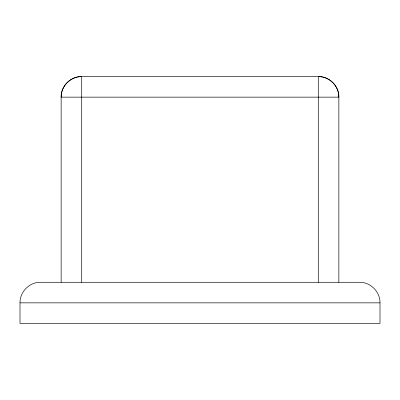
<?xml version="1.0" encoding="UTF-8"?>
<svg xmlns="http://www.w3.org/2000/svg" width="400" height="400" viewBox="0 0 400 400"><rect width="100%" height="100%" fill="white"/><g stroke="black" fill="none" stroke-linecap="round" stroke-linejoin="round"><path stroke-width="0.6" d="M20 302.855C19.72 291.865 29.58 282.005 40.57 282.285L359.43 282.285C370.42 282.005 380.28 291.865 380 302.855L380 323.43L20 323.43L20 302.855L380 302.855M338.855 282.285L338.855 97.145C339.14 86.15 329.275 76.29 318.285 76.57L81.715 76.57C70.725 76.29 60.86 86.15 61.145 97.145L61.145 282.285M318.285 282.285L318.285 76.57A20.57 20.57 0 0 1 338.855 97.145L61.145 97.145A20.57 20.57 0 0 1 81.715 76.57L81.715 282.285"/></g></svg>
